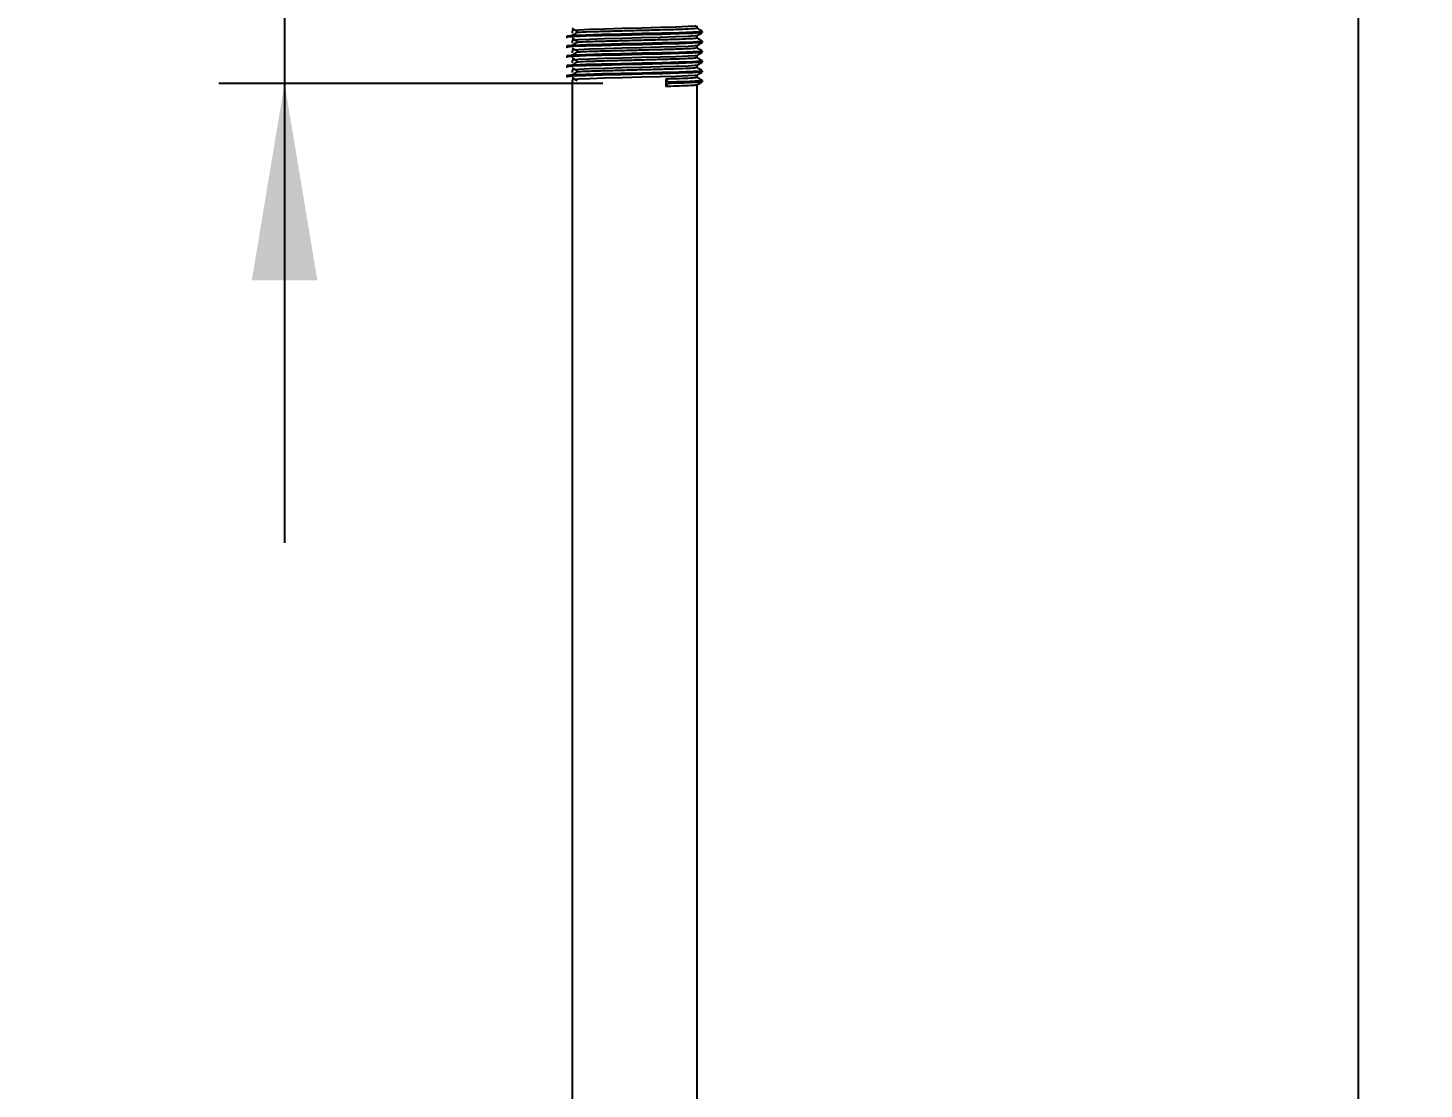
# Model space of a CAD drawing. Header units: millimetres. Extents: x -205 to 841, y 0 to 722.
# Drawn here: x 536.71 to 557.99, y 262.67 to 278.83 of the extents above; entities that cross this region are included whole.
import ezdxf

# ---------------------------------------------------------------- set-up
doc = ezdxf.new("R2010")
doc.units = ezdxf.units.MM
doc.layers.add('COTAS', color=1, linetype='Continuous')
doc.styles.add('SLDTEXTSTYLE0', font='TXT', dxfattribs={"width": 0.75})
doc.dimstyles.new('SLDDIMSTYLE2', dxfattribs={"dimtxt": 3, "dimasz": 3, "dimexe": 0, "dimexo": 0.0625, "dimgap": 0.75, "dimtad": 1, "dimdec": 0, "dimlfac": 10, "dimrnd": 1e-09, "dimzin": 12, "dimdsep": 46, "dimtxsty": 'SLDTEXTSTYLE0', "dimsah": 1, "dimcen": 0.09, "dimadec": 0, "dimazin": 3, "dimtfac": 1, "dimtmove": 0, "dimatfit": 0, "dimfxl": 0, "dimfrac": 2, "dimtolj": 1, "dimtzin": 12, "dimarcsym": 0})
doc.dimstyles.new('SLDDIMSTYLE3', dxfattribs={"dimtxt": 3, "dimasz": 3, "dimexe": 0, "dimexo": 0.0625, "dimgap": 0.75, "dimtad": 1, "dimdec": 0, "dimlfac": 10, "dimrnd": 1e-09, "dimzin": 12, "dimdsep": 46, "dimtxsty": 'SLDTEXTSTYLE0', "dimsah": 1, "dimcen": 0.09, "dimadec": 0, "dimazin": 3, "dimtfac": 1, "dimtofl": 0, "dimtmove": 0, "dimatfit": 3, "dimfxl": 0, "dimfrac": 2, "dimtolj": 1, "dimtzin": 12, "dimarcsym": 0})

# ---------------------------------------------------------------- blocks, each defined once
blk = doc.blocks.new('_D_36')
at = {"layer": 'COTAS'}
for p, q in [((547.912, 287.864), (557.994, 287.864)), ((556.994, 207.101), (556.994, 287.864)), ((543.961, 207.101), (557.994, 207.101))]:
    blk.add_line(p, q, dxfattribs=at)
for points in [[(556.994, 287.864), (556.494, 284.864), (557.494, 284.864)], [(556.994, 207.101), (557.494, 210.101), (556.494, 210.101)]]:
    blk.add_solid(points, dxfattribs=at)
at = {"layer": 'COTAS', "insert": (553.127, 244.158), "char_height": 3, "attachment_point": 1, "rotation": 90, "style": 'SLDTEXTSTYLE0'}
blk.add_mtext('808', dxfattribs=at)
blk = doc.blocks.new('_D_37')
at = {"layer": 'COTAS'}
for p, q in [((540.626, 288.053), (540.626, 295.053)), ((544.009, 288.053), (539.626, 288.053)), ((540.626, 288.053), (540.626, 277.987)), ((545.477, 277.987), (539.626, 277.987)), ((540.626, 277.987), (540.626, 270.987))]:
    blk.add_line(p, q, dxfattribs=at)
for points in [[(540.626, 288.053), (541.126, 291.053), (540.126, 291.053)], [(540.626, 277.987), (540.126, 274.987), (541.126, 274.987)]]:
    blk.add_solid(points, dxfattribs=at)
at = {"layer": 'COTAS', "insert": (536.759, 279.695), "char_height": 3, "attachment_point": 1, "rotation": 90, "style": 'SLDTEXTSTYLE0'}
blk.add_mtext('101', dxfattribs=at)

msp = doc.modelspace()

# ---------------------------------------------------------------- linework, layer by layer
at = {"color": 7, "linetype": 'Continuous', "lineweight": 25}
for p, q in [((545.0088, 278.7903), (545.0088, 278.7528)), ((546.9128, 278.8277), (546.9128, 278.8648)), ((546.994, 278.7621), (546.994, 278.7809)), ((544.9276, 278.7059), (544.9276, 278.6871)), ((544.9276, 278.7059), (544.9276, 278.6871)), ((544.9276, 278.5559), (544.9276, 278.5371)), ((544.9276, 278.5559), (544.9276, 278.5371)), ((545.0088, 278.6403), (545.0088, 278.6028)), ((546.9128, 278.6777), (546.9128, 278.7148)), ((546.9128, 278.5277), (546.9128, 278.5648)), ((546.994, 278.6121), (546.994, 278.6309)), ((544.9276, 278.4059), (544.9276, 278.3871)), ((544.9276, 278.4059), (544.9276, 278.3871)), ((545.0088, 278.4903), (545.0088, 278.4528)), ((546.9128, 278.3777), (546.9128, 278.4148)), ((546.994, 278.4621), (546.994, 278.4809)), ((544.9276, 278.2559), (544.9276, 278.2371)), ((544.9276, 278.2559), (544.9276, 278.2371)), ((545.0088, 278.3403), (545.0088, 278.3028)), ((545.0088, 278.1903), (545.0088, 278.1528)), ((546.9128, 278.2277), (546.9128, 278.2648)), ((546.994, 278.3121), (546.994, 278.3309)), ((546.994, 278.1621), (546.994, 278.1809)), ((544.9276, 278.1059), (544.9276, 278.0871)), ((544.9276, 278.1059), (544.9276, 278.0871)), ((545.0088, 278.0403), (545.0088, 211.0528)), ((546.4774, 278.0059), (546.4368, 278.0528)), ((546.4368, 278.0528), (546.4368, 277.9403)), ((546.4368, 277.9403), (546.4774, 277.9871)), ((546.4774, 277.9871), (546.4774, 278.0059)), ((546.9128, 278.0777), (546.9128, 278.1148)), ((546.9128, 211.0528), (546.9128, 277.9648)), ((546.994, 278.0121), (546.994, 278.0309))]:
    msp.add_line(p, q, dxfattribs=at)
at = {"color": 7, "linetype": 'Continuous', "lineweight": 25, "flags": 128}
for points in [[(546.9856, 278.7808), (546.9671, 278.7756), (546.8468, 278.768), (546.6416, 278.7603), (546.3827, 278.7536), (546.0772, 278.7462), (545.7552, 278.7384), (545.4618, 278.7313), (545.2156, 278.7244), (545.0315, 278.7166), (544.9381, 278.7091), (544.9276, 278.7059), (544.9276, 278.7059)], [(546.9021, 278.8643), (546.888, 278.86), (546.7771, 278.8523), (546.5881, 278.8447), (546.3496, 278.838), (546.068, 278.8306), (545.7714, 278.8228), (545.501, 278.8157), (545.2742, 278.8087), (545.1046, 278.801), (545.0185, 278.7935), (545.0088, 278.7903), (545.0088, 278.7903)], [(546.9825, 278.7612), (546.9671, 278.7569), (546.8468, 278.7492), (546.6416, 278.7416), (546.3827, 278.7348), (546.0772, 278.7274), (545.7552, 278.7197), (545.4618, 278.7126), (545.2156, 278.7056), (545.0315, 278.6978), (544.9381, 278.6903), (544.9276, 278.6871), (544.9276, 278.6871)], [(546.9856, 278.6308), (546.9671, 278.6256), (546.8468, 278.618), (546.6416, 278.6103), (546.3827, 278.6036), (546.0772, 278.5962), (545.7552, 278.5884), (545.4618, 278.5813), (545.2156, 278.5744), (545.0315, 278.5666), (544.9381, 278.5591), (544.9276, 278.5559), (544.9276, 278.5559)], [(546.9825, 278.6112), (546.9671, 278.6069), (546.8468, 278.5992), (546.6416, 278.5916), (546.3827, 278.5848), (546.0772, 278.5774), (545.7552, 278.5697), (545.4618, 278.5626), (545.2156, 278.5556), (545.0315, 278.5478), (544.9381, 278.5403), (544.9276, 278.5371), (544.9276, 278.5371)], [(546.9021, 278.7143), (546.888, 278.71), (546.7771, 278.7023), (546.5881, 278.6947), (546.3496, 278.688), (546.068, 278.6806), (545.7714, 278.6728), (545.501, 278.6657), (545.2742, 278.6587), (545.1046, 278.651), (545.0185, 278.6435), (545.0088, 278.6403), (545.0088, 278.6403)], [(546.9021, 278.5643), (546.888, 278.56), (546.7771, 278.5523), (546.5881, 278.5447), (546.3496, 278.538), (546.068, 278.5306), (545.7714, 278.5228), (545.501, 278.5157), (545.2742, 278.5087), (545.1046, 278.501), (545.0185, 278.4935), (545.0088, 278.4903), (545.0088, 278.4903)], [(546.9856, 278.4808), (546.9671, 278.4756), (546.8468, 278.468), (546.6416, 278.4603), (546.3827, 278.4536), (546.0772, 278.4462), (545.7552, 278.4384), (545.4618, 278.4313), (545.2156, 278.4244), (545.0315, 278.4166), (544.9381, 278.4091), (544.9276, 278.4059), (544.9276, 278.4059)], [(546.9825, 278.4612), (546.9671, 278.4569), (546.8468, 278.4492), (546.6416, 278.4416), (546.3827, 278.4348), (546.0772, 278.4274), (545.7552, 278.4197), (545.4618, 278.4126), (545.2156, 278.4056), (545.0315, 278.3978), (544.9381, 278.3903), (544.9276, 278.3871), (544.9276, 278.3871)], [(546.9021, 278.4143), (546.888, 278.41), (546.7771, 278.4023), (546.5881, 278.3947), (546.3496, 278.388), (546.068, 278.3806), (545.7714, 278.3728), (545.501, 278.3657), (545.2742, 278.3587), (545.1046, 278.351), (545.0185, 278.3435), (545.0088, 278.3403), (545.0088, 278.3403)], [(546.9856, 278.3308), (546.9671, 278.3256), (546.8468, 278.318), (546.6416, 278.3103), (546.3827, 278.3036), (546.0772, 278.2962), (545.7552, 278.2884), (545.4618, 278.2813), (545.2156, 278.2744), (545.0315, 278.2666), (544.9381, 278.2591), (544.9276, 278.2559), (544.9276, 278.2559)], [(546.9825, 278.3112), (546.9671, 278.3069), (546.8468, 278.2992), (546.6416, 278.2916), (546.3827, 278.2848), (546.0772, 278.2774), (545.7552, 278.2697), (545.4618, 278.2626), (545.2156, 278.2556), (545.0315, 278.2478), (544.9381, 278.2403), (544.9276, 278.2371), (544.9276, 278.2371)], [(546.9856, 278.1808), (546.9671, 278.1756), (546.8468, 278.168), (546.6416, 278.1603), (546.3827, 278.1536), (546.0772, 278.1462), (545.7552, 278.1384), (545.4618, 278.1313), (545.2156, 278.1244), (545.0315, 278.1166), (544.9381, 278.1091), (544.9276, 278.1059), (544.9276, 278.1059)], [(546.9825, 278.1612), (546.9671, 278.1569), (546.8468, 278.1492), (546.6416, 278.1416), (546.3827, 278.1348), (546.0772, 278.1274), (545.7552, 278.1197), (545.4618, 278.1126), (545.2156, 278.1056), (545.0315, 278.0978), (544.9381, 278.0903), (544.9276, 278.0871), (544.9276, 278.0871)], [(546.9021, 278.2643), (546.888, 278.26), (546.7771, 278.2523), (546.5881, 278.2447), (546.3496, 278.238), (546.068, 278.2306), (545.7714, 278.2228), (545.501, 278.2157), (545.2742, 278.2087), (545.1046, 278.201), (545.0185, 278.1935), (545.0088, 278.1903), (545.0088, 278.1903)], [(546.9021, 278.1143), (546.888, 278.11), (546.7771, 278.1023), (546.5881, 278.0947), (546.3496, 278.088), (546.068, 278.0806), (545.7714, 278.0728), (545.501, 278.0657), (545.2742, 278.0587), (545.1046, 278.051), (545.0185, 278.0435), (545.0088, 278.0403), (545.0088, 278.0403)]]:
    msp.add_lwpolyline(points, dxfattribs=at)
at = {"color": 7, "linetype": 'Continuous', "lineweight": 25}
for points, knots in [([(545.011, 278.8276), (545.0235, 278.8198), (545.0486, 278.8041), (545.0736, 278.7885), (545.0861, 278.7807)], [0, 0, 0, 0, 0.50000185, 1, 1, 1, 1]), ([(546.9051, 278.8277), (546.9033, 278.826), (546.8992, 278.822), (546.7888, 278.8148), (546.6012, 278.8071), (546.3529, 278.8005), (546.068, 278.7931), (545.7716, 278.7852), (545.4932, 278.7782), (545.2658, 278.7713), (545.1272, 278.7656), (545.0958, 278.7627), (545.0918, 278.7624)], [0, 0, 0, 0, 0.0836323, 0.1976302, 0.3113357, 0.4205556, 0.5330876, 0.6475823, 0.7586331, 0.8688872, 0.9832293, 1, 1, 1, 1]), ([(546.9932, 278.7817), (546.9797, 278.7895), (546.9529, 278.805), (546.926, 278.8205), (546.9128, 278.8282)], [0, 0, 0, 0, 0.5049813, 1, 1, 1, 1]), ([(545.0861, 278.7623), (545.0736, 278.7545), (545.0486, 278.7389), (545.0235, 278.7232), (545.011, 278.7154)], [0, 0, 0, 0, 0.4999982, 1, 1, 1, 1]), ([(545.011, 278.6776), (545.0235, 278.6698), (545.0486, 278.6541), (545.0736, 278.6385), (545.0861, 278.6307)], [0, 0, 0, 0, 0.50000185, 1, 1, 1, 1]), ([(545.0861, 278.6123), (545.0736, 278.6045), (545.0486, 278.5889), (545.0235, 278.5732), (545.011, 278.5654)], [0, 0, 0, 0, 0.4999982, 1, 1, 1, 1]), ([(546.9051, 278.6777), (546.9033, 278.676), (546.8992, 278.672), (546.7888, 278.6648), (546.6012, 278.6571), (546.3529, 278.6505), (546.068, 278.6431), (545.7716, 278.6352), (545.4932, 278.6282), (545.2658, 278.6213), (545.1272, 278.6156), (545.0958, 278.6127), (545.0918, 278.6124)], [0, 0, 0, 0, 0.0836323, 0.1976302, 0.3113357, 0.4205556, 0.5330876, 0.6475823, 0.7586331, 0.8688872, 0.9832293, 1, 1, 1, 1]), ([(546.912, 278.7144), (546.9255, 278.7222), (546.9526, 278.7378), (546.9797, 278.7535), (546.9932, 278.7613)], [0, 0, 0, 0, 0.4999883, 1, 1, 1, 1]), ([(546.912, 278.5644), (546.9255, 278.5722), (546.9526, 278.5878), (546.9797, 278.6035), (546.9932, 278.6113)], [0, 0, 0, 0, 0.4999883, 1, 1, 1, 1]), ([(546.9932, 278.6317), (546.9797, 278.6395), (546.9529, 278.655), (546.926, 278.6705), (546.9128, 278.6782)], [0, 0, 0, 0, 0.5049813, 1, 1, 1, 1]), ([(545.011, 278.5276), (545.0235, 278.5198), (545.0486, 278.5041), (545.0736, 278.4885), (545.0861, 278.4807)], [0, 0, 0, 0, 0.50000185, 1, 1, 1, 1]), ([(545.0861, 278.4623), (545.0736, 278.4545), (545.0486, 278.4389), (545.0235, 278.4232), (545.011, 278.4154)], [0, 0, 0, 0, 0.4999982, 1, 1, 1, 1]), ([(545.011, 278.3776), (545.0235, 278.3698), (545.0486, 278.3541), (545.0736, 278.3385), (545.0861, 278.3307)], [0, 0, 0, 0, 0.50000185, 1, 1, 1, 1]), ([(546.9051, 278.5277), (546.9033, 278.526), (546.8992, 278.522), (546.7888, 278.5148), (546.6012, 278.5071), (546.3529, 278.5005), (546.068, 278.4931), (545.7716, 278.4852), (545.4932, 278.4782), (545.2658, 278.4713), (545.1272, 278.4656), (545.0958, 278.4627), (545.0918, 278.4624)], [0, 0, 0, 0, 0.0836323, 0.1976302, 0.3113357, 0.4205556, 0.5330876, 0.6475823, 0.7586331, 0.8688872, 0.9832293, 1, 1, 1, 1]), ([(546.9051, 278.3777), (546.9033, 278.376), (546.8992, 278.372), (546.7888, 278.3648), (546.6012, 278.3571), (546.3529, 278.3505), (546.068, 278.3431), (545.7716, 278.3352), (545.4932, 278.3282), (545.2658, 278.3213), (545.1272, 278.3156), (545.0958, 278.3127), (545.0918, 278.3124)], [0, 0, 0, 0, 0.0836323, 0.1976302, 0.3113357, 0.4205556, 0.5330876, 0.6475823, 0.7586331, 0.8688872, 0.9832293, 1, 1, 1, 1]), ([(546.912, 278.4144), (546.9255, 278.4222), (546.9526, 278.4378), (546.9797, 278.4535), (546.9932, 278.4613)], [0, 0, 0, 0, 0.4999883, 1, 1, 1, 1]), ([(546.9932, 278.4817), (546.9797, 278.4895), (546.9529, 278.505), (546.926, 278.5205), (546.9128, 278.5282)], [0, 0, 0, 0, 0.5049813, 1, 1, 1, 1]), ([(546.9932, 278.3317), (546.9797, 278.3395), (546.9529, 278.355), (546.926, 278.3705), (546.9128, 278.3782)], [0, 0, 0, 0, 0.5049813, 1, 1, 1, 1]), ([(545.0861, 278.3123), (545.0736, 278.3045), (545.0486, 278.2889), (545.0235, 278.2732), (545.011, 278.2654)], [0, 0, 0, 0, 0.4999982, 1, 1, 1, 1]), ([(545.011, 278.2276), (545.0235, 278.2198), (545.0486, 278.2041), (545.0736, 278.1885), (545.0861, 278.1807)], [0, 0, 0, 0, 0.50000185, 1, 1, 1, 1]), ([(545.0861, 278.1623), (545.0736, 278.1545), (545.0486, 278.1389), (545.0235, 278.1232), (545.011, 278.1154)], [0, 0, 0, 0, 0.49999815, 1, 1, 1, 1]), ([(546.9051, 278.2277), (546.9033, 278.226), (546.8992, 278.222), (546.7888, 278.2148), (546.6012, 278.2071), (546.3529, 278.2005), (546.068, 278.1931), (545.7716, 278.1852), (545.4932, 278.1782), (545.2658, 278.1713), (545.1272, 278.1656), (545.0958, 278.1627), (545.0918, 278.1624)], [0, 0, 0, 0, 0.0836323, 0.1976302, 0.3113357, 0.4205556, 0.5330876, 0.6475823, 0.7586331, 0.8688872, 0.9832293, 1, 1, 1, 1]), ([(546.912, 278.2644), (546.9255, 278.2722), (546.9526, 278.2878), (546.9797, 278.3035), (546.9932, 278.3113)], [0, 0, 0, 0, 0.4999883, 1, 1, 1, 1]), ([(546.912, 278.1144), (546.9255, 278.1222), (546.9526, 278.1378), (546.9797, 278.1535), (546.9932, 278.1613)], [0, 0, 0, 0, 0.4999883, 1, 1, 1, 1]), ([(546.9932, 278.1817), (546.9797, 278.1895), (546.9529, 278.205), (546.926, 278.2205), (546.9128, 278.2282)], [0, 0, 0, 0, 0.5049813, 1, 1, 1, 1]), ([(545.011, 278.0776), (545.0235, 278.0698), (545.0486, 278.0541), (545.0736, 278.0385), (545.0861, 278.0307)], [0, 0, 0, 0, 0.50000185, 1, 1, 1, 1]), ([(546.9051, 278.0777), (546.9034, 278.076), (546.8993, 278.072), (546.7884, 278.0648), (546.6234, 278.058), (546.4888, 278.0542), (546.4368, 278.0528)], [0, 0, 0, 0, 0.21830914, 0.51588329, 0.81269385, 1, 1, 1, 1]), ([(546.9021, 277.9643), (546.9003, 277.9629), (546.8956, 277.9592), (546.7878, 277.9523), (546.6234, 277.9455), (546.4888, 277.9417), (546.4368, 277.9403)], [0, 0, 0, 0, 0.1866917, 0.496302, 0.8051178, 1, 1, 1, 1]), ([(546.9856, 278.0308), (546.9838, 278.0291), (546.9793, 278.0251), (546.8589, 278.018), (546.6799, 278.0111), (546.5339, 278.0073), (546.4774, 278.0059)], [0, 0, 0, 0, 0.2183101, 0.5158833, 0.812693, 1, 1, 1, 1]), ([(546.9825, 278.0112), (546.9806, 278.0098), (546.9755, 278.0061), (546.8584, 277.9992), (546.6799, 277.9924), (546.5339, 277.9886), (546.4774, 277.9871)], [0, 0, 0, 0, 0.1884415, 0.497385, 0.8055359, 1, 1, 1, 1]), ([(546.912, 277.9644), (546.9255, 277.9722), (546.9526, 277.9878), (546.9797, 278.0035), (546.9932, 278.0113)], [0, 0, 0, 0, 0.4999883, 1, 1, 1, 1]), ([(546.9932, 278.0317), (546.9797, 278.0395), (546.9529, 278.055), (546.926, 278.0705), (546.9128, 278.0782)], [0, 0, 0, 0, 0.5049813, 1, 1, 1, 1])]:
    msp.add_open_spline(points, degree=3, knots=knots, dxfattribs=at)

# ---------------------------------------------------------------- dimensions: what is measured, and where the dimension line sits
at = {"layer": 'COTAS'}
for base, p1, p2, dimstyle, picture, middle in [((540.6265, 277.9871), (545.0088, 288.0528), (546.4774, 277.9871), 'SLDDIMSTYLE2', '_D_37', (540.6265, 283.0199)), ((556.9945, 287.8644), (542.9608, 207.1008), (546.912, 287.8644), 'SLDDIMSTYLE3', '_D_36', (556.9945, 247.4826))]:
    dim = msp.add_linear_dim(base=base, p1=p1, p2=p2, angle=90, dimstyle=dimstyle, dxfattribs=at)
    dim.commit()
    dim.dimension.update_dxf_attribs({"geometry": picture, "text_midpoint": middle, "dimtype": 160})

doc.saveas('drawing.dxf')
